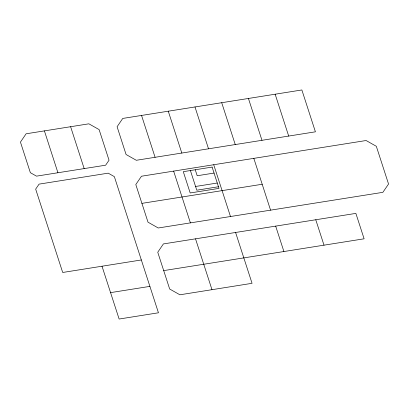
<?xml version="1.0" encoding="UTF-8"?>
<svg xmlns="http://www.w3.org/2000/svg" width="409" height="409" viewBox="0 0 409 409"><rect width="100%" height="100%" fill="white"/><g stroke="black" fill="none" stroke-linecap="round" stroke-linejoin="round"><path stroke-width="0.61" d="M194.991 106.959L301.868 89.965L315.411 131.816L136.309 160.282L126.079 154.51L117.097 126.744L122.746 118.431L194.991 106.959L208.524 148.804M213.718 164.735L366.101 140.522L376.326 146.289L388.55 184.03L382.86 192.337L158.237 227.987L148.012 222.189L135.803 184.541L141.478 176.223L213.718 164.735L230.482 216.525M218.478 186.744L196.775 190.2L190.405 170.538M141.345 259.966L62.7 272.476L35.67 189.116L39.085 184.127L108.196 173.16L114.351 176.632L158.452 312.788L119.126 319.035L102.005 266.223M163.697 270.61L364.112 238.805L355.871 213.391L163.401 243.928L157.751 252.241L169.669 289.02L179.899 294.792L252.056 283.314L235.584 232.476M57.93 172.746L36.503 176.146L30.358 172.695L20.45 142.107L26.104 133.794L88.876 123.815L99.106 129.587L109.039 160.216L105.629 165.2L57.93 172.746L44.407 130.885M214.045 173.068L197.189 175.747L195.251 169.771M195.568 186.478L217.271 183.028M141.908 203.365L262.189 184.26M110.563 292.629L149.898 286.377M315.763 219.761L324.005 245.175M275.155 94.223L288.688 136.064M248.432 98.462L261.97 140.313M253.82 158.355L270.569 210.16M275.676 226.121L283.907 251.535M221.704 102.705L235.247 144.556M168.268 111.197L181.811 153.053M173.631 171.11L190.405 222.89M211.98 289.69L195.517 238.83M141.54 115.445L155.083 157.301M70.614 126.718L84.172 168.595M212.107 167.087L183.288 171.673L190.19 192.966L219.009 188.385L212.107 167.087"/></g></svg>
